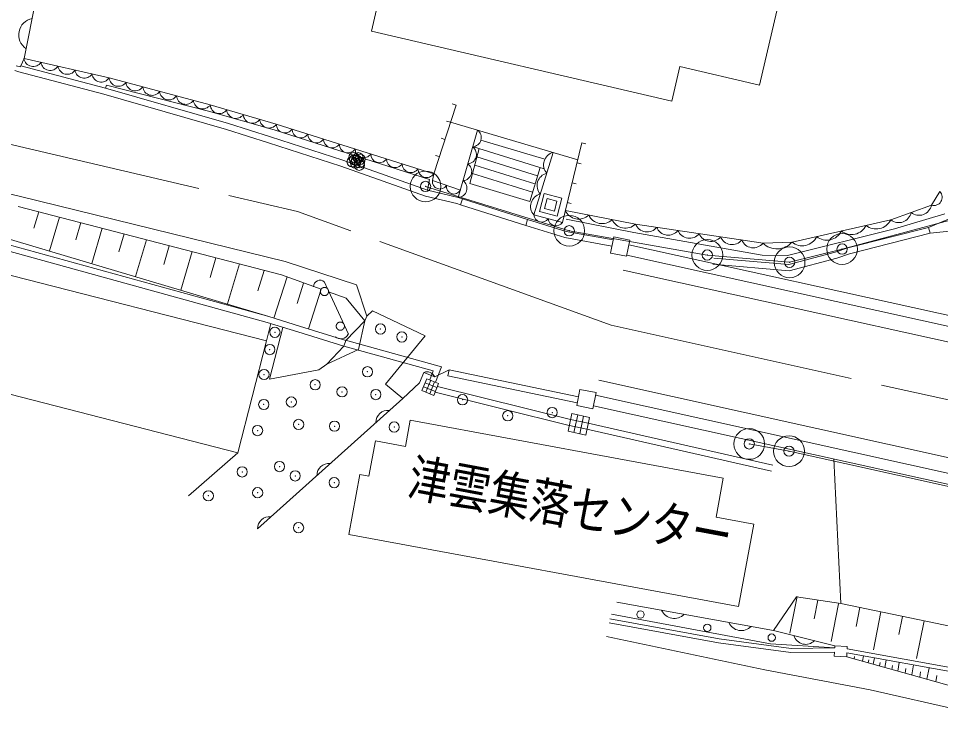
# Model space of a CAD drawing. Units: millimetres, scale not verified. Extents: x 40000 to 680000, y 20000 to 380000.
# Drawn here: x 167497 to 212470, y 256478 to 291332 of the extents above; entities that cross this region are included whole.
import ezdxf
from ezdxf.enums import TextEntityAlignment as Align

# ---------------------------------------------------------------- set-up
doc = ezdxf.new("R2010")
doc.units = ezdxf.units.MM
doc.header["$LTSCALE"] = 1000
doc.header["$PDMODE"] = 32
doc.header["$PDSIZE"] = 500
doc.linetypes.add('CHAIN', pattern=[18.5, 12, -1.5, 3.5, -1.5])
for name, color, linetype, lineweight in [('M-BGD', 7, 'Continuous', 13), ('M-BMK', 2, 'CHAIN', 13), ('M-BMK-ROW', 30, 'Continuous', 13), ('M-STR-STRC', 7, 'Continuous', 13)]:
    doc.layers.add(name, color=color, linetype=linetype, lineweight=lineweight)
doc.styles.add('ＭＳ ゴシック', font='')
doc.styles.get('ＭＳ ゴシック').set_extended_font_data('MS Gothic')

msp = doc.modelspace()

# ---------------------------------------------------------------- linework, layer by layer
at = {"layer": 'M-BGD'}
for p, q in [((167768, 289386), (170944, 305038)), ((167614, 289021), (167768, 289386)), ((167768, 289386), (171916, 288439)), ((167512, 288738), (167321, 288788)), ((167591, 288975), (167383, 289030)), ((171661, 287649), (167512, 288738)), ((167614, 289021), (167591, 288975)), ((171741, 287939), (167614, 289021)), ((171916, 288439), (176852, 287119)), ((171787, 288087), (171741, 287939)), ((177736, 286205), (171741, 287939)), ((176761, 286807), (171787, 288087)), ((177649, 285918), (171661, 287649)), ((176852, 287119), (180074, 286176)), ((187750, 283762), (188843, 287107)), ((188843, 287107), (188653, 287169)), ((188843, 287107), (188653, 287169)), ((179963, 285895), (176761, 286807)), ((179791, 285556), (177736, 286205)), ((180074, 286176), (187750, 283762)), ((188570, 286271), (188380, 286333)), ((188572, 286279), (194777, 284446)), ((179700, 285270), (177649, 285918)), ((187541, 283484), (179963, 285895)), ((188949, 282604), (189878, 285893)), ((183226, 284133), (179700, 285270)), ((183322, 284417), (179791, 285556)), ((188296, 285434), (188106, 285497)), ((190050, 285399), (193173, 284477)), ((194029, 281388), (194977, 285262)), ((194977, 285262), (195171, 285214)), ((194977, 285262), (195171, 285214)), ((189517, 283283), (189967, 284988)), ((193136, 284008), (189684, 285075)), ((192631, 281756), (193579, 284800)), ((179591, 275618), (144440, 284629)), ((167600, 282660), (160313, 284363)), ((187439, 282958), (183322, 284417)), ((183682, 284290), (183817, 284669)), ((184122, 284134), (184262, 284527)), ((188023, 284598), (187833, 284660)), ((192813, 283668), (189859, 284581)), ((194740, 284293), (194934, 284246)), ((187354, 282670), (183226, 284133)), ((192689, 283267), (189752, 284175)), ((192445, 282403), (192937, 284070)), ((187439, 282958), (187541, 283484)), ((187750, 283762), (187692, 283439)), ((187692, 283439), (189049, 282957)), ((192565, 282866), (189645, 283769)), ((188949, 282604), (187439, 282958)), ((189517, 283283), (192445, 282403)), ((194503, 283325), (194697, 283277)), ((212026, 282235), (212434, 282891)), ((180511, 279490), (167600, 282660)), ((188881, 282312), (187354, 282670)), ((189155, 282539), (188949, 282604)), ((189155, 282539), (189064, 282253)), ((192330, 281527), (189155, 282539)), ((193136, 282798), (192909, 281923)), ((193136, 282798), (194003, 282573)), ((193280, 282554), (193153, 282066)), ((193759, 282430), (193280, 282554)), ((193633, 281942), (193759, 282430)), ((194003, 282573), (193776, 281698)), ((167486, 282173), (180334, 278830)), ((189064, 282253), (188881, 282312)), ((192241, 281241), (189064, 282253)), ((193153, 282066), (193633, 281942)), ((194266, 282356), (194460, 282309)), ((212026, 282235), (210041, 281520)), ((168492, 281912), (168252, 281104)), ((169499, 281650), (169008, 280001)), ((194029, 281388), (192631, 281756)), ((192909, 281923), (193776, 281698)), ((194171, 281969), (197590, 281306)), ((194212, 281554), (197503, 280895)), ((210217, 281073), (212676, 281805)), ((211887, 281148), (213083, 281648)), ((179706, 276807), (163859, 281171)), ((179706, 276807), (163970, 281491)), ((170540, 281379), (170289, 280536)), ((171581, 281108), (171070, 279388)), ((192330, 281527), (192241, 281241)), ((192241, 281241), (194146, 280651)), ((194217, 280943), (192330, 281527)), ((197590, 281306), (203811, 280375)), ((210041, 281520), (205225, 280427)), ((211887, 281148), (207941, 280148)), ((211960, 280859), (211887, 281148)), ((179621, 276519), (163778, 280882)), ((172660, 280827), (172398, 279949)), ((194146, 280651), (196440, 280239)), ((196498, 280534), (194217, 280943)), ((196371, 279896), (196527, 280681)), ((196527, 280681), (197312, 280525)), ((197503, 280895), (203762, 279791)), ((205010, 279782), (210217, 281073)), ((211960, 280859), (208029, 279861)), ((213387, 281013), (211960, 280859)), ((173738, 280547), (173204, 278753)), ((174854, 280256), (174581, 279340)), ((197156, 279740), (197312, 280525)), ((197268, 280306), (275917, 262900)), ((205225, 280427), (203811, 280378)), ((175970, 279966), (175413, 278096)), ((197156, 279740), (196371, 279896)), ((197167, 279796), (275805, 262392)), ((203762, 279795), (205010, 279782)), ((207323, 279933), (205062, 279340)), ((207941, 280148), (207323, 279933)), ((208029, 279861), (207410, 279647)), ((177125, 279665), (176841, 278710)), ((178280, 279365), (177700, 277415)), ((183987, 278344), (180511, 279490)), ((205089, 279038), (201370, 279354)), ((205062, 279340), (201417, 279650)), ((207410, 279647), (205089, 279038)), ((178193, 270165), (143042, 279176)), ((179476, 279053), (179180, 278058)), ((180599, 278735), (179959, 276728)), ((180334, 278830), (182261, 278140)), ((181407, 278426), (181093, 277439)), ((182572, 278156), (182421, 278485)), ((182261, 278140), (181644, 276201)), ((183586, 275945), (182621, 278048)), ((182623, 278010), (183481, 277703)), ((183987, 278344), (184486, 276827)), ((183481, 277703), (184394, 276601)), ((184760, 277085), (184486, 276827)), ((187341, 275860), (184760, 277085)), ((181206, 276338), (179706, 276807)), ((183458, 275643), (184394, 276601)), ((184394, 276601), (184076, 275204)), ((184486, 276827), (184394, 276601)), ((179591, 275618), (179807, 276461)), ((181117, 276051), (179621, 276519)), ((179743, 273754), (180398, 276276)), ((183458, 275643), (181206, 276338)), ((183370, 275356), (181117, 276051)), ((185405, 273511), (187341, 275860)), ((178193, 270165), (179591, 275618)), ((183370, 275356), (182532, 274489)), ((183370, 275356), (183458, 275643)), ((183370, 275356), (187731, 274152)), ((183449, 275645), (188133, 274352)), ((184076, 275204), (182532, 274489)), ((182532, 274489), (182145, 274209)), ((187836, 273600), (188133, 274352)), ((182145, 274209), (179743, 273754)), ((187061, 273574), (187265, 274081)), ((187804, 273865), (187265, 274081)), ((187557, 273711), (187731, 274152)), ((188496, 274200), (187804, 273865)), ((188496, 274200), (188435, 273906)), ((194754, 272592), (188435, 273906)), ((194812, 272886), (188496, 274200)), ((186238, 272815), (185405, 273511)), ((186238, 272815), (187061, 273574)), ((187176, 273192), (187409, 273771)), ((187331, 273578), (187910, 273345)), ((187602, 273694), (187369, 273115)), ((187988, 273538), (187409, 273771)), ((187795, 273616), (187562, 273037)), ((187755, 272960), (187988, 273538)), ((187755, 272960), (187176, 273192)), ((187254, 273385), (187833, 273152)), ((187815, 273109), (194364, 271496)), ((187928, 273390), (194428, 271789)), ((194729, 272465), (194884, 273249)), ((194884, 273249), (195669, 273094)), ((195514, 272309), (195669, 273094)), ((179161, 266457), (186238, 272815)), ((195643, 272964), (222644, 266988)), ((195514, 272309), (194729, 272465)), ((195542, 272454), (222543, 266478)), ((186606, 271745), (186370, 270467)), ((186606, 271745), (201875, 268927)), ((194302, 271213), (194490, 272072)), ((195287, 271599), (194427, 271786)), ((194490, 272072), (195349, 271885)), ((194589, 271151), (194776, 272010)), ((194875, 271088), (195063, 271947)), ((195162, 271026), (195349, 271885)), ((194302, 271213), (195162, 271026)), ((195224, 271312), (194365, 271499)), ((195223, 271309), (204225, 269269)), ((195287, 271602), (204291, 269562)), ((184903, 270738), (184587, 269029)), ((184903, 270738), (186370, 270467)), ((178193, 270165), (175788, 268071)), ((207260, 269860), (207605, 262818)), ((184153, 269109), (183613, 266180)), ((184153, 269109), (184587, 269029)), ((201874, 268931), (201524, 267028)), ((201524, 267028), (203363, 266688)), ((203363, 266688), (202622, 262676)), ((183613, 266180), (202623, 262672)), ((204324, 261505), (205440, 263141)), ((205475, 263154), (205122, 261369)), ((205440, 263141), (207605, 262818)), ((204324, 261505), (196681, 262884)), ((206487, 262978), (206306, 262073)), ((207497, 262805), (207133, 260970)), ((207605, 262818), (220718, 260088)), ((196414, 262305), (204176, 260845)), ((208532, 262625), (208348, 261695)), ((209560, 262411), (209194, 260561)), ((201642, 260903), (196307, 261873)), ((196343, 262069), (201672, 261102)), ((210613, 262191), (210438, 261307)), ((211667, 261972), (211303, 260142)), ((207317, 260760), (204324, 261505)), ((196182, 261207), (203906, 259589)), ((205166, 260428), (201642, 260903)), ((201672, 261102), (205178, 260627)), ((204176, 260845), (207311, 260651)), ((207298, 260452), (205166, 260428)), ((205178, 260627), (207311, 260651)), ((207286, 260255), (207298, 260452)), ((207311, 260651), (207317, 260760)), ((207922, 260724), (207317, 260760)), ((207891, 260220), (207902, 260408)), ((220597, 258108), (207902, 260408)), ((207916, 260610), (207922, 260724)), ((220658, 258302), (207916, 260610)), ((207891, 260220), (207286, 260255)), ((207891, 260220), (219056, 257106)), ((208256, 260118), (208280, 260240)), ((208667, 260002), (208715, 260262)), ((208945, 259924), (208971, 260066)), ((209187, 259858), (209243, 260165)), ((209756, 259700), (209823, 260061)), ((210379, 259525), (210455, 259947)), ((203906, 259589), (209041, 258613)), ((209490, 259773), (209519, 259939)), ((210086, 259607), (210121, 259800)), ((210737, 259425), (210779, 259649)), ((211061, 259335), (211150, 259821)), ((211806, 259127), (211909, 259681)), ((211452, 259226), (211498, 259483)), ((212233, 259007), (212286, 259300)), ((209041, 258613), (218048, 256560))]:
    msp.add_line(p, q, dxfattribs=at)
for points in [[(184710, 290713), (199358, 287293), (199756, 288995), (203639, 288088), (206470, 300211), (208550, 299725), (209232, 302648), (208003, 302935), (209134, 307779), (190925, 312032), (189812, 307266), (183018, 308852), (183365, 310340), (176239, 312004), (174810, 305885), (179677, 304749), (179101, 302280), (171695, 304009), (169424, 294283), (178249, 292222), (179155, 296099), (185615, 294590)], [(182573, 278155), (182570, 278158), (182568, 278161), (182565, 278163), (182563, 278166), (182560, 278168), (182558, 278170), (182555, 278173), (182553, 278175), (182550, 278177), (182547, 278179), (182544, 278182), (182542, 278184), (182539, 278186), (182536, 278188), (182533, 278190), (182530, 278192), (182527, 278193), (182524, 278195), (182521, 278197), (182518, 278199), (182515, 278200), (182512, 278202), (182509, 278203), (182505, 278205), (182502, 278206), (182499, 278208), (182496, 278209), (182492, 278210), (182489, 278211), (182486, 278212), (182482, 278214), (182479, 278215), (182476, 278216), (182472, 278216), (182469, 278217), (182466, 278218), (182462, 278219), (182459, 278219), (182455, 278220), (182452, 278221), (182448, 278221), (182445, 278221), (182441, 278222), (182438, 278222), (182434, 278222), (182431, 278222), (182427, 278223), (182424, 278223), (182420, 278223), (182417, 278223), (182413, 278222), (182410, 278222), (182406, 278222), (182403, 278222), (182399, 278221), (182396, 278221), (182393, 278220), (182389, 278220), (182386, 278219), (182382, 278218), (182379, 278218), (182375, 278217), (182372, 278216), (182369, 278215), (182365, 278214), (182362, 278213), (182359, 278212), (182355, 278211), (182352, 278210), (182349, 278208), (182345, 278207), (182342, 278206), (182339, 278204), (182336, 278203), (182333, 278201), (182330, 278200), (182327, 278198), (182324, 278196), (182321, 278194), (182318, 278193), (182315, 278191), (182312, 278189), (182309, 278187), (182306, 278185), (182303, 278183), (182300, 278181), (182298, 278178), (182295, 278176), (182292, 278174), (182290, 278172), (182287, 278169), (182284, 278167), (182282, 278164), (182279, 278162), (182277, 278159), (182275, 278157), (182272, 278154), (182270, 278152), (182268, 278149), (182266, 278146), (182263, 278143), (182261, 278141), (182259, 278138), (182257, 278135), (182255, 278132), (182254, 278129), (182252, 278126), (182250, 278123), (182248, 278120), (182247, 278117), (182245, 278114), (182243, 278111), (182242, 278107), (182240, 278104), (182239, 278101), (182238, 278098), (182236, 278095), (182235, 278091), (182234, 278088), (182233, 278085), (182232, 278081), (182231, 278078), (182230, 278075), (182229, 278071), (182228, 278068), (182227, 278064), (182227, 278061), (182226, 278058), (182225, 278054), (182225, 278051), (182224, 278047), (182224, 278044), (182224, 278040), (182223, 278037), (182223, 278033), (182223, 278030), (182223, 278026), (182223, 278023), (182223, 278019), (182223, 278016), (182223, 278012), (182223, 278009), (182224, 278005), (182224, 278002), (182224, 277998), (182225, 277995), (182225, 277991), (182226, 277988), (182227, 277984), (182227, 277981), (182228, 277978), (182229, 277974), (182230, 277971), (182231, 277967), (182232, 277964), (182233, 277961), (182234, 277957), (182235, 277954), (182236, 277951), (182238, 277948), (182239, 277944), (182240, 277941), (182242, 277938), (182243, 277935), (182245, 277932), (182246, 277929), (182248, 277926), (182250, 277922), (182252, 277919), (182253, 277916), (182255, 277914), (182257, 277911), (182259, 277908), (182261, 277905), (182263, 277902), (182265, 277899), (182268, 277897), (182270, 277894), (182272, 277891), (182275, 277889), (182277, 277886), (182279, 277883), (182282, 277881), (182284, 277879), (182287, 277876), (182289, 277874), (182292, 277871), (182295, 277869), (182297, 277867), (182300, 277865), (182303, 277863), (182306, 277861), (182309, 277859), (182311, 277857), (182314, 277855), (182317, 277853), (182320, 277851), (182323, 277849), (182326, 277847), (182329, 277846), (182333, 277844), (182336, 277843), (182339, 277841), (182342, 277840), (182345, 277838), (182349, 277837), (182352, 277836), (182355, 277835), (182358, 277833), (182362, 277832), (182365, 277831), (182368, 277830), (182372, 277829), (182375, 277828), (182379, 277828), (182382, 277827), (182385, 277826), (182389, 277826), (182392, 277825), (182396, 277824), (182399, 277824), (182403, 277824), (182406, 277823), (182410, 277823), (182413, 277823), (182417, 277823), (182420, 277823), (182424, 277823), (182427, 277823), (182431, 277823), (182434, 277823), (182438, 277823), (182441, 277823), (182445, 277824), (182448, 277824), (182452, 277825), (182455, 277825), (182459, 277826), (182462, 277826), (182465, 277827), (182469, 277828), (182472, 277829), (182476, 277830), (182479, 277831), (182482, 277832), (182486, 277833), (182489, 277834), (182492, 277835), (182496, 277836), (182499, 277838), (182502, 277839), (182505, 277840), (182508, 277842), (182512, 277843), (182515, 277845), (182518, 277847), (182521, 277848), (182524, 277850), (182527, 277852), (182530, 277854), (182533, 277856), (182536, 277857), (182539, 277859), (182541, 277861), (182544, 277864), (182547, 277866), (182550, 277868), (182552, 277870), (182555, 277872), (182558, 277875), (182560, 277877), (182563, 277880), (182565, 277882), (182568, 277885), (182570, 277887), (182572, 277890), (182575, 277892), (182577, 277895), (182579, 277898), (182581, 277901), (182583, 277903), (182585, 277906), (182588, 277909), (182589, 277912), (182591, 277915), (182593, 277918), (182595, 277921), (182597, 277924), (182599, 277927), (182600, 277930), (182602, 277933), (182603, 277936), (182605, 277939), (182606, 277943), (182608, 277946), (182609, 277949), (182610, 277952), (182611, 277956), (182613, 277959), (182614, 277962), (182615, 277966), (182616, 277969), (182616, 277972), (182617, 277976), (182618, 277979), (182619, 277983), (182620, 277986), (182620, 277989), (182621, 277993), (182621, 277996), (182622, 278000), (182622, 278003), (182622, 278007), (182623, 278010), (182623, 278014), (182623, 278017), (182623, 278021), (182623, 278024), (182623, 278028), (182623, 278031), (182623, 278035), (182622, 278038), (182622, 278042), (182622, 278045), (182621, 278049), (182621, 278052), (182620, 278056), (182620, 278059), (182619, 278063), (182618, 278066), (182617, 278069), (182617, 278073), (182616, 278076), (182615, 278079), (182614, 278083), (182613, 278086), (182611, 278089), (182610, 278093), (182609, 278096), (182608, 278099), (182606, 278103), (182605, 278106), (182603, 278109), (182602, 278112), (182600, 278115), (182599, 278118), (182597, 278121), (182595, 278124), (182593, 278127), (182591, 278130), (182590, 278133), (182588, 278136), (182586, 278139), (182584, 278142), (182581, 278145), (182579, 278147), (182577, 278150), (182575, 278153)], [(183345, 276468), (183343, 276470), (183341, 276473), (183338, 276475), (183336, 276478), (183333, 276480), (183331, 276483), (183328, 276485), (183325, 276487), (183323, 276490), (183320, 276492), (183317, 276494), (183315, 276496), (183312, 276498), (183309, 276500), (183306, 276502), (183303, 276504), (183300, 276506), (183297, 276508), (183294, 276509), (183291, 276511), (183288, 276513), (183285, 276514), (183282, 276516), (183278, 276517), (183275, 276519), (183272, 276520), (183269, 276521), (183265, 276523), (183262, 276524), (183259, 276525), (183255, 276526), (183252, 276527), (183249, 276528), (183245, 276529), (183242, 276530), (183239, 276530), (183235, 276531), (183232, 276532), (183228, 276532), (183225, 276533), (183221, 276533), (183218, 276534), (183214, 276534), (183211, 276535), (183207, 276535), (183204, 276535), (183200, 276535), (183197, 276535), (183193, 276535), (183190, 276535), (183186, 276535), (183183, 276535), (183179, 276534), (183176, 276534), (183172, 276534), (183169, 276533), (183165, 276533), (183162, 276532), (183159, 276532), (183155, 276531), (183152, 276530), (183148, 276529), (183145, 276528), (183142, 276528), (183138, 276527), (183135, 276526), (183132, 276524), (183128, 276523), (183125, 276522), (183122, 276521), (183118, 276519), (183115, 276518), (183112, 276517), (183109, 276515), (183106, 276514), (183103, 276512), (183100, 276510), (183096, 276509), (183093, 276507), (183090, 276505), (183087, 276503), (183085, 276501), (183082, 276499), (183079, 276497), (183076, 276495), (183073, 276493), (183070, 276491), (183068, 276489), (183065, 276486), (183062, 276484), (183060, 276482), (183057, 276479), (183055, 276477), (183052, 276474), (183050, 276472), (183048, 276469), (183045, 276467), (183043, 276464), (183041, 276461), (183039, 276459), (183036, 276456), (183034, 276453), (183032, 276450), (183030, 276447), (183028, 276444), (183026, 276441), (183025, 276438), (183023, 276435), (183021, 276432), (183019, 276429), (183018, 276426), (183016, 276423), (183015, 276420), (183013, 276417), (183012, 276414), (183011, 276410), (183009, 276407), (183008, 276404), (183007, 276400), (183006, 276397), (183005, 276394), (183004, 276390), (183003, 276387), (183002, 276384), (183001, 276380), (183000, 276377), (183000, 276373), (182999, 276370), (182998, 276367), (182998, 276363), (182997, 276360), (182997, 276356), (182997, 276353), (182996, 276349), (182996, 276346), (182996, 276342), (182996, 276339), (182996, 276335), (182996, 276332), (182996, 276328), (182996, 276325), (182996, 276321), (182997, 276318), (182997, 276314), (182997, 276311), (182998, 276307), (182998, 276304), (182999, 276300), (183000, 276297), (183000, 276293), (183001, 276290), (183002, 276287), (183003, 276283), (183004, 276280), (183005, 276277), (183006, 276273), (183007, 276270), (183008, 276267), (183009, 276263), (183010, 276260), (183012, 276257), (183013, 276254), (183015, 276250), (183016, 276247), (183018, 276244), (183019, 276241), (183021, 276238), (183023, 276235), (183025, 276232), (183026, 276229), (183028, 276226), (183030, 276223), (183032, 276220), (183034, 276217), (183036, 276215), (183038, 276212), (183041, 276209), (183043, 276206), (183045, 276204), (183047, 276201), (183050, 276198), (183052, 276196), (183055, 276193), (183057, 276191), (183060, 276189), (183062, 276186), (183065, 276184), (183068, 276182), (183070, 276179), (183073, 276177), (183076, 276175), (183079, 276173), (183082, 276171), (183084, 276169), (183087, 276167), (183090, 276165), (183093, 276163), (183096, 276162), (183099, 276160), (183102, 276158), (183106, 276157), (183109, 276155), (183112, 276154), (183115, 276152), (183118, 276151), (183121, 276149), (183125, 276148), (183128, 276147), (183131, 276146), (183135, 276145), (183138, 276144), (183141, 276143), (183145, 276142), (183148, 276141), (183152, 276140), (183155, 276139), (183158, 276139), (183162, 276138), (183165, 276137), (183169, 276137), (183172, 276136), (183176, 276136), (183179, 276136), (183183, 276136), (183186, 276135), (183190, 276135), (183193, 276135), (183197, 276135), (183200, 276135), (183204, 276135), (183207, 276135), (183211, 276136), (183214, 276136), (183218, 276136), (183221, 276137), (183225, 276137), (183228, 276138), (183231, 276138), (183235, 276139), (183238, 276140), (183242, 276140), (183245, 276141), (183249, 276142), (183252, 276143), (183255, 276144), (183259, 276145), (183262, 276146), (183265, 276147), (183268, 276149), (183272, 276150), (183275, 276151), (183278, 276153), (183281, 276154), (183284, 276156), (183288, 276157), (183291, 276159), (183294, 276161), (183297, 276162), (183300, 276164), (183303, 276166), (183306, 276168), (183309, 276170), (183311, 276172), (183314, 276174), (183317, 276176), (183320, 276178), (183323, 276180), (183325, 276183), (183328, 276185), (183331, 276187), (183333, 276190), (183336, 276192), (183338, 276195), (183341, 276197), (183343, 276200), (183345, 276202), (183348, 276205), (183350, 276207), (183352, 276210), (183354, 276213), (183356, 276216), (183358, 276219), (183360, 276221), (183362, 276224), (183364, 276227), (183366, 276230), (183368, 276233), (183370, 276236), (183371, 276239), (183373, 276242), (183375, 276246), (183376, 276249), (183378, 276252), (183379, 276255), (183381, 276258), (183382, 276261), (183383, 276265), (183384, 276268), (183385, 276271), (183387, 276275), (183388, 276278), (183389, 276281), (183389, 276285), (183390, 276288), (183391, 276292), (183392, 276295), (183392, 276298), (183393, 276302), (183394, 276305), (183394, 276309), (183395, 276312), (183395, 276316), (183395, 276319), (183395, 276323), (183396, 276326), (183396, 276330), (183396, 276333), (183396, 276337), (183396, 276340), (183396, 276344), (183396, 276347), (183395, 276351), (183395, 276354), (183395, 276358), (183394, 276361), (183394, 276365), (183393, 276368), (183393, 276372), (183392, 276375), (183391, 276378), (183390, 276382), (183389, 276385), (183389, 276389), (183388, 276392), (183387, 276395), (183386, 276399), (183384, 276402), (183383, 276405), (183382, 276408), (183381, 276412), (183379, 276415), (183378, 276418), (183376, 276421), (183375, 276424), (183373, 276428), (183372, 276431), (183370, 276434), (183368, 276437), (183366, 276440), (183364, 276443), (183363, 276446), (183361, 276449), (183359, 276451), (183356, 276454), (183354, 276457), (183352, 276460), (183350, 276463), (183348, 276465)]]:
    msp.add_lwpolyline(points, close=True, dxfattribs=at)
for centre in [(197832, 262283), (201093, 261634), (204234, 261153)]:
    msp.add_circle(centre, 180, dxfattribs=at)
for centre, radius, start, end in [((168320, 290534), 812, 101.1501, 235.9103), ((168216, 289439), 452, 186.7698, 327.5148), ((169046, 289250), 452, 186.7698, 327.5148), ((169876, 289060), 452, 186.7698, 327.5148), ((170705, 288871), 452, 186.7698, 327.5148), ((171535, 288681), 452, 186.7698, 327.5148), ((172367, 288476), 452, 184.6894, 325.3714), ((173189, 288256), 452, 184.6894, 325.3714), ((174012, 288036), 452, 184.6894, 325.3714), ((174834, 287816), 452, 184.6894, 325.3714), ((175657, 287596), 452, 184.6894, 325.3714), ((176480, 287376), 452, 184.6894, 325.3714), ((177295, 287139), 444, 182.5754, 324.7943), ((178100, 286903), 444, 182.5754, 324.7943), ((178906, 286667), 444, 182.5754, 324.7943), ((179712, 286432), 444, 182.5754, 324.7943), ((180494, 286169), 420, 179.12, 325.9677), ((181261, 285928), 420, 179.12, 325.9677), ((182029, 285687), 420, 179.12, 325.9677), ((189613, 285524), 454, 274.0784, 54.382), ((182797, 285445), 420, 179.12, 325.9677), ((183564, 285204), 420, 179.12, 325.9677), ((184332, 284963), 420, 179.12, 325.9677), ((185099, 284721), 420, 179.12, 325.9677), ((189381, 284702), 454, 274.0784, 54.382), ((193727, 284197), 621, 103.8024, 221.5942), ((185867, 284480), 420, 179.12, 325.9677), ((186634, 284238), 420, 179.12, 325.9677), ((189149, 283879), 454, 274.0784, 54.382), ((187402, 283997), 420, 179.12, 325.9677), ((193411, 283183), 621, 103.8024, 221.5942), ((188053, 283381), 366, 170.8215, 330.0559), ((188917, 283057), 454, 274.0784, 54.382), ((188732, 283140), 366, 170.8215, 330.0559), ((212146, 282614), 399, 252.4291, 43.7601), ((193095, 282168), 621, 103.8024, 221.5942), ((211423, 282351), 614, 230.5401, 349.0391), ((193015, 281796), 386, 185.9119, 324.6082), ((193714, 281612), 386, 185.9119, 324.6082), ((194819, 282263), 711, 204.3514, 313.6949), ((195959, 282042), 711, 204.3514, 313.6949), ((210431, 281993), 614, 230.5401, 349.0391), ((197098, 281821), 711, 204.3514, 313.6949), ((198154, 281533), 608, 201.9153, 321.049), ((199191, 281378), 608, 201.9153, 321.049), ((208129, 281583), 785, 230.9451, 334.6351), ((209331, 281855), 785, 230.9451, 334.6351), ((200227, 281223), 608, 201.9153, 321.049), ((201263, 281071), 608, 201.9151, 321.0481), ((202300, 280917), 608, 201.9151, 321.0481), ((205721, 281037), 785, 230.9451, 334.6351), ((206923, 281309), 785, 230.9451, 334.6351), ((203337, 280761), 608, 201.9151, 321.0481), ((204495, 281088), 986, 226.0341, 317.8501), ((182203, 278266), 309, 45.1862, 182.7715), ((183207, 276139), 425, 230.5763, 332.9023), ((187422, 273693), 419, 24.1768, 112.0426), ((185499, 271656), 571, 82.1123, 181.7662), ((182629, 269066), 571, 83.2647, 180.6138), ((179732, 266472), 571, 82.5457, 181.4878), ((199477, 262749), 663, 202.9521, 316.5891), ((202751, 262158), 663, 202.9521, 316.5891), ((205891, 261415), 591, 195.5051, 316.5521)]:
    msp.add_arc(centre, radius, start, end, dxfattribs=at)
for p in [(183857, 284554), (183887, 284440), (184064, 284543), (184160, 284466), (183769, 284344), (183934, 284280), (183984, 284426), (184121, 284178), (184126, 284296), (180005, 276034), (185153, 276195), (186196, 275807), (179757, 275194), (184520, 274112), (179474, 273978), (181967, 273478), (183279, 273132), (184926, 273000), (189158, 272749), (179461, 272516), (180806, 272638), (191362, 271968), (193529, 272122), (181163, 271544), (182912, 271459), (185823, 271418), (179158, 271244), (178410, 269232), (180229, 269489), (180993, 269035), (182897, 268707), (176760, 268065), (179163, 268218), (181160, 266512)]:
    msp.add_point(p, dxfattribs=at)
at = {"layer": 'M-BMK'}
for p, q in [((146592, 289981), (181108, 281918)), ((196400, 276381), (181108, 281918)), ((196400, 276381), (275049, 258975))]:
    msp.add_line(p, q, dxfattribs=at)
at = {"layer": 'M-BMK-ROW'}
for p, q in [((205078, 270241), (203139, 270594)), ((213084, 268469), (205078, 270241))]:
    msp.add_line(p, q, dxfattribs=at)
msp.add_lwpolyline([(187352, 283145), (194361, 280984), (201093, 279802), (205108, 279447), (207666, 280093), (213605, 281677), (230977, 279232), (248218, 278043), (258348, 277273), (269192, 274565), (273609, 272859), (293780, 265503), (309944, 259111), (311362, 258519), (313696, 257677), (317151, 257400), (320991, 257239), (322839, 257470), (324606, 258054)], dxfattribs=at)
for centre in [(187352, 283145), (194361, 280984), (207666, 280093), (201093, 279802), (205108, 279447), (203139, 270594), (205078, 270241)]:
    msp.add_circle(centre, 750, dxfattribs=at)
for p in [(187352, 283145), (194361, 280984), (207666, 280093), (201093, 279802), (205108, 279447), (203139, 270594), (205078, 270241)]:
    msp.add_point(p, dxfattribs=at)
at = {"layer": 'M-STR-STRC'}
for p, q in [((196994, 279066), (275643, 261660)), ((195805, 273696), (274454, 256290))]:
    msp.add_line(p, q, dxfattribs=at)

# ---------------------------------------------------------------- texts
at = {"layer": 'M-BGD', "style": 'ＭＳ ゴシック', "width": 0.8}
msp.add_text('津雲集落センター', height=1833, rotation=349.38, dxfattribs=at).set_placement((194163, 266107), align=Align.BOTTOM_CENTER)

doc.saveas('drawing.dxf')
